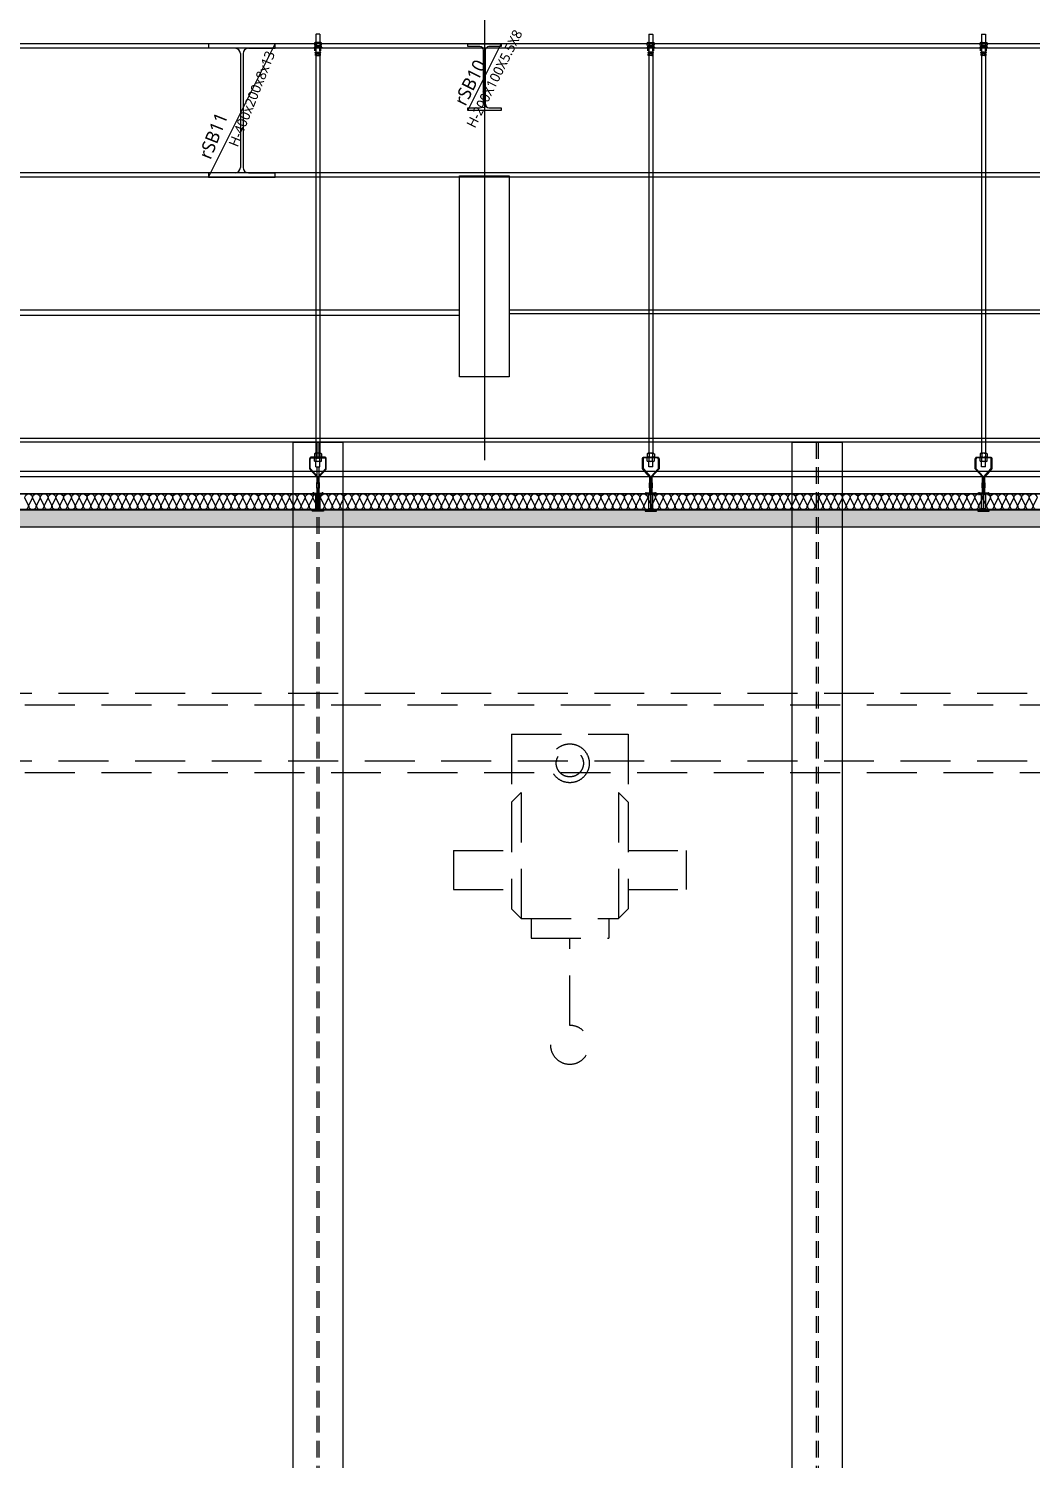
# Model space of a CAD drawing. Header units: millimetres. Extents: x 0 to 672800, y 0 to 118800.
# Drawn here: x 42880 to 45894, y 74543 to 78841 of the extents above; entities that cross this region are included whole.
import ezdxf
from ezdxf.enums import TextEntityAlignment as Align

# ---------------------------------------------------------------- set-up
doc = ezdxf.new("R2010")
doc.units = ezdxf.units.MM
doc.header["$LTSCALE"] = 200
doc.linetypes.add('HID', pattern=[2.3, 1.5, -0.8])
doc.linetypes.add('HIDDEN', pattern=[0.375, 0.25, -0.125])
doc.layers.get('DEFPOINTS').update_dxf_attribs({"color": 137})
for name, color, linetype in [('0-S-col', 4, 'Continuous'), ('09GIRDER', 2, 'Continuous'), ('AA-CEXM-SYST', 13, 'Continuous'), ('AA-WAXM-NORT', 4, 'Continuous'), ('AA-WAXM-SAND', 4, 'Continuous'), ('ELE-STL', 252, 'Continuous'), ('FINISH', 6, 'Continuous'), ('HAT-253', 253, 'Continuous'), ('HAT-INS', 252, 'Continuous'), ('Insul', 252, 'Continuous'), ('S-253', 252, 'Continuous')]:
    doc.layers.add(name, color=color, linetype=linetype)
doc.layers.add('Defpoint', color=125, linetype='Continuous', plot=False)
doc.styles.add('스타일1', font='malgun.ttf')

# ---------------------------------------------------------------- blocks, each defined once
blk = doc.blocks.new('*U312')
at = {"layer": 'HAT-INS'}
for points in [[(41, 0, 0.414214), (41.25, 0.25), (41, 0.75, -1), (41.5, 0.75), (41.25, 0.25, 0.414214), (41.5, 0)], [(41.5, 0, 0.414214), (41.75, 0.25), (41.5, 0.75, -1), (42, 0.75), (41.75, 0.25, 0.414214), (42, 0)], [(42, 0, 0.414214), (42.25, 0.25), (42, 0.75, -1), (42.5, 0.75), (42.25, 0.25, 0.414214), (42.5, 0)], [(42.5, 0, 0.414214), (42.75, 0.25), (42.5, 0.75, -1), (43, 0.75), (42.75, 0.25, 0.414214), (43, 0)], [(43, 0, 0.414214), (43.25, 0.25), (43, 0.75, -1), (43.5, 0.75), (43.25, 0.25, 0.414214), (43.5, 0)], [(43.5, 0, 0.414214), (43.75, 0.25), (43.5, 0.75, -1), (44, 0.75), (43.75, 0.25, 0.414214), (44, 0)], [(44, 0, 0.414214), (44.25, 0.25), (44, 0.75, -1), (44.5, 0.75), (44.25, 0.25, 0.414214), (44.5, 0)], [(44.5, 0, 0.414214), (44.75, 0.25), (44.5, 0.75, -1), (45, 0.75), (44.75, 0.25, 0.414214), (45, 0)], [(45, 0, 0.414214), (45.25, 0.25), (45, 0.75, -1), (45.5, 0.75), (45.25, 0.25, 0.414214), (45.5, 0)], [(45.5, 0, 0.414214), (45.75, 0.25), (45.5, 0.75, -1), (46, 0.75), (45.75, 0.25, 0.414214), (46, 0)], [(46, 0, 0.414214), (46.25, 0.25), (46, 0.75, -1), (46.5, 0.75), (46.25, 0.25, 0.414214), (46.5, 0)], [(46.5, 0, 0.414214), (46.75, 0.25), (46.5, 0.75, -1), (47, 0.75), (46.75, 0.25, 0.414214), (47, 0)], [(47, 0, 0.414214), (47.25, 0.25), (47, 0.75, -1), (47.5, 0.75), (47.25, 0.25, 0.414214), (47.5, 0)], [(47.5, 0, 0.414214), (47.75, 0.25), (47.5, 0.75, -1), (48, 0.75), (47.75, 0.25, 0.414214), (48, 0)], [(48, 0, 0.414214), (48.25, 0.25), (48, 0.75, -1), (48.5, 0.75), (48.25, 0.25, 0.414214), (48.5, 0)], [(48.5, 0, 0.414214), (48.75, 0.25), (48.5, 0.75, -1), (49, 0.75), (48.75, 0.25, 0.414214), (49, 0)], [(49, 0, 0.414214), (49.25, 0.25), (49, 0.75, -1), (49.5, 0.75), (49.25, 0.25, 0.414214), (49.5, 0)], [(49.5, 0, 0.414214), (49.75, 0.25), (49.5, 0.75, -1), (50, 0.75), (49.75, 0.25, 0.414214), (50, 0)], [(50, 0, 0.414214), (50.25, 0.25), (50, 0.75, -1), (50.5, 0.75), (50.25, 0.25, 0.414214), (50.5, 0)], [(50.5, 0, 0.414214), (50.75, 0.25), (50.5, 0.75, -1), (51, 0.75), (50.75, 0.25, 0.414214), (51, 0)], [(51, 0, 0.414214), (51.25, 0.25), (51, 0.75, -1), (51.5, 0.75), (51.25, 0.25, 0.414214), (51.5, 0)], [(51.5, 0, 0.414214), (51.75, 0.25), (51.5, 0.75, -1), (52, 0.75), (51.75, 0.25, 0.414214), (52, 0)], [(52, 0, 0.414214), (52.25, 0.25), (52, 0.75, -1), (52.5, 0.75), (52.25, 0.25, 0.414214), (52.5, 0)], [(52.5, 0, 0.414214), (52.75, 0.25), (52.5, 0.75, -1), (53, 0.75), (52.75, 0.25, 0.414214), (53, 0)], [(53, 0, 0.414214), (53.25, 0.25), (53, 0.75, -1), (53.5, 0.75), (53.25, 0.25, 0.414214), (53.5, 0)], [(53.5, 0, 0.414214), (53.75, 0.25), (53.5, 0.75, -1), (54, 0.75), (53.75, 0.25, 0.414214), (54, 0)], [(54, 0, 0.414214), (54.25, 0.25), (54, 0.75, -1), (54.5, 0.75), (54.25, 0.25, 0.414214), (54.5, 0)], [(54.5, 0, 0.414214), (54.75, 0.25), (54.5, 0.75, -1), (55, 0.75), (54.75, 0.25, 0.414214), (55, 0)], [(55, 0, 0.414214), (55.25, 0.25), (55, 0.75, -1), (55.5, 0.75), (55.25, 0.25, 0.414214), (55.5, 0)], [(55.5, 0, 0.414214), (55.75, 0.25), (55.5, 0.75, -1), (56, 0.75), (55.75, 0.25, 0.414214), (56, 0)], [(56, 0, 0.414214), (56.25, 0.25), (56, 0.75, -1), (56.5, 0.75), (56.25, 0.25, 0.414214), (56.5, 0)], [(56.5, 0, 0.414214), (56.75, 0.25), (56.5, 0.75, -1), (57, 0.75), (56.75, 0.25, 0.414214), (57, 0)], [(57, 0, 0.414214), (57.25, 0.25), (57, 0.75, -1), (57.5, 0.75), (57.25, 0.25, 0.414214), (57.5, 0)], [(57.5, 0, 0.414214), (57.75, 0.25), (57.5, 0.75, -1), (58, 0.75), (57.75, 0.25, 0.414214), (58, 0)], [(58, 0, 0.414214), (58.25, 0.25), (58, 0.75, -1), (58.5, 0.75), (58.25, 0.25, 0.414214), (58.5, 0)], [(58.5, 0, 0.414214), (58.75, 0.25), (58.5, 0.75, -1), (59, 0.75), (58.75, 0.25, 0.414214), (59, 0)], [(59, 0, 0.414214), (59.25, 0.25), (59, 0.75, -1), (59.5, 0.75), (59.25, 0.25, 0.414214), (59.5, 0)], [(59.5, 0, 0.414214), (59.75, 0.25), (59.5, 0.75, -1), (60, 0.75), (59.75, 0.25, 0.414214), (60, 0)], [(60, 0, 0.414214), (60.25, 0.25), (60, 0.75, -1), (60.5, 0.75), (60.25, 0.25, 0.414214), (60.5, 0)], [(60.5, 0, 0.414214), (60.75, 0.25), (60.5, 0.75, -1), (61, 0.75), (60.75, 0.25, 0.414214), (61, 0)], [(61, 0, 0.414214), (61.25, 0.25), (61, 0.75, -1), (61.5, 0.75), (61.25, 0.25, 0.414214), (61.5, 0)], [(61.5, 0, 0.414214), (61.75, 0.25), (61.5, 0.75, -1), (62, 0.75), (61.75, 0.25, 0.414214), (62, 0)], [(62, 0, 0.414214), (62.25, 0.25), (62, 0.75, -1), (62.5, 0.75), (62.25, 0.25, 0.414214), (62.5, 0)], [(62.5, 0, 0.414214), (62.75, 0.25), (62.5, 0.75, -1), (63, 0.75), (62.75, 0.25, 0.414214), (63, 0)], [(63, 0, 0.414214), (63.25, 0.25), (63, 0.75, -1), (63.5, 0.75), (63.25, 0.25, 0.414214), (63.5, 0)], [(63.5, 0, 0.414214), (63.75, 0.25), (63.5, 0.75, -1), (64, 0.75), (63.75, 0.25, 0.414214), (64, 0)], [(64, 0, 0.414214), (64.25, 0.25), (64, 0.75, -1), (64.5, 0.75), (64.25, 0.25, 0.414214), (64.5, 0)], [(64.5, 0, 0.414214), (64.75, 0.25), (64.5, 0.75, -1), (65, 0.75), (64.75, 0.25, 0.414214), (65, 0)], [(65, 0, 0.414214), (65.25, 0.25), (65, 0.75, -1), (65.5, 0.75), (65.25, 0.25, 0.414214), (65.5, 0)], [(65.5, 0, 0.414214), (65.75, 0.25), (65.5, 0.75, -1), (66, 0.75), (65.75, 0.25, 0.414214), (66, 0)], [(66, 0, 0.414214), (66.25, 0.25), (66, 0.75, -1), (66.5, 0.75), (66.25, 0.25, 0.414214), (66.5, 0)], [(66.5, 0, 0.414214), (66.75, 0.25), (66.5, 0.75, -1), (67, 0.75), (66.75, 0.25, 0.414214), (67, 0)], [(67, 0, 0.414214), (67.25, 0.25), (67, 0.75, -1), (67.5, 0.75), (67.25, 0.25, 0.414214), (67.5, 0)], [(67.5, 0, 0.414214), (67.75, 0.25), (67.5, 0.75, -1), (68, 0.75), (67.75, 0.25, 0.414214), (68, 0)], [(68, 0, 0.414214), (68.25, 0.25), (68, 0.75, -1), (68.5, 0.75), (68.25, 0.25, 0.414214), (68.5, 0)], [(68.5, 0, 0.414214), (68.75, 0.25), (68.5, 0.75, -1), (69, 0.75), (68.75, 0.25, 0.414214), (69, 0)], [(69, 0, 0.414214), (69.25, 0.25), (69, 0.75, -1), (69.5, 0.75), (69.25, 0.25, 0.414214), (69.5, 0)], [(69.5, 0, 0.414214), (69.75, 0.25), (69.5, 0.75, -1), (70, 0.75), (69.75, 0.25, 0.414214), (70, 0)], [(70, 0, 0.414214), (70.25, 0.25), (70, 0.75, -1), (70.5, 0.75), (70.25, 0.25, 0.414214), (70.5, 0)], [(70.5, 0, 0.414214), (70.75, 0.25), (70.5, 0.75, -1), (71, 0.75), (70.75, 0.25, 0.414214), (71, 0)], [(71, 0, 0.414214), (71.25, 0.25), (71, 0.75, -1), (71.5, 0.75), (71.25, 0.25, 0.414214), (71.5, 0)], [(71.5, 0, 0.414214), (71.75, 0.25), (71.5, 0.75, -1), (72, 0.75), (71.75, 0.25, 0.414214), (72, 0)], [(72, 0, 0.414214), (72.25, 0.25), (72, 0.75, -1), (72.5, 0.75), (72.25, 0.25, 0.414214), (72.5, 0)], [(72.5, 0, 0.414214), (72.75, 0.25), (72.5, 0.75, -1), (73, 0.75), (72.75, 0.25, 0.414214), (73, 0)], [(73, 0, 0.414214), (73.25, 0.25), (73, 0.75, -1), (73.5, 0.75), (73.25, 0.25, 0.414214), (73.5, 0)], [(73.5, 0, 0.414214), (73.75, 0.25), (73.5, 0.75, -1), (74, 0.75), (73.75, 0.25, 0.414214), (74, 0)], [(74, 0, 0.414214), (74.25, 0.25), (74, 0.75, -1), (74.5, 0.75), (74.25, 0.25, 0.414214), (74.5, 0)], [(74.5, 0, 0.414214), (74.75, 0.25), (74.5, 0.75, -1), (75, 0.75), (74.75, 0.25, 0.414214), (75, 0)], [(75, 0, 0.414214), (75.25, 0.25), (75, 0.75, -1), (75.5, 0.75), (75.25, 0.25, 0.414214), (75.5, 0)], [(75.5, 0, 0.414214), (75.75, 0.25), (75.5, 0.75, -1), (76, 0.75), (75.75, 0.25, 0.414214), (76, 0)], [(76, 0, 0.414214), (76.25, 0.25), (76, 0.75, -1), (76.5, 0.75), (76.25, 0.25, 0.414214), (76.5, 0)], [(76.5, 0, 0.414214), (76.75, 0.25), (76.5, 0.75, -1), (77, 0.75), (76.75, 0.25, 0.414214), (77, 0)], [(77, 0, 0.414214), (77.25, 0.25), (77, 0.75, -1), (77.5, 0.75), (77.25, 0.25, 0.414214), (77.5, 0)], [(77.5, 0, 0.414214), (77.75, 0.25), (77.5, 0.75, -1), (78, 0.75), (77.75, 0.25, 0.414214), (78, 0)], [(78, 0, 0.414214), (78.25, 0.25), (78, 0.75, -1), (78.5, 0.75), (78.25, 0.25, 0.414214), (78.5, 0)], [(78.5, 0, 0.414214), (78.75, 0.25), (78.5, 0.75, -1), (79, 0.75), (78.75, 0.25, 0.414214), (79, 0)], [(79, 0, 0.414214), (79.25, 0.25), (79, 0.75, -1), (79.5, 0.75), (79.25, 0.25, 0.414214), (79.5, 0)], [(79.5, 0, 0.414214), (79.75, 0.25), (79.5, 0.75, -1), (80, 0.75), (79.75, 0.25, 0.414214), (80, 0)], [(80, 0, 0.414214), (80.25, 0.25), (80, 0.75, -1), (80.5, 0.75), (80.25, 0.25, 0.414214), (80.5, 0)], [(80.5, 0, 0.414214), (80.75, 0.25), (80.5, 0.75, -1), (81, 0.75), (80.75, 0.25, 0.414214), (81, 0)], [(81, 0, 0.414214), (81.25, 0.25), (81, 0.75, -1), (81.5, 0.75), (81.25, 0.25, 0.414214), (81.5, 0)], [(81.5, 0, 0.414214), (81.75, 0.25), (81.5, 0.75, -1), (82, 0.75), (81.75, 0.25, 0.414214), (82, 0)], [(82, 0, 0.414214), (82.25, 0.25), (82, 0.75, -1), (82.5, 0.75), (82.25, 0.25, 0.414214), (82.5, 0)], [(82.5, 0, 0.414214), (82.75, 0.25), (82.5, 0.75, -1), (83, 0.75), (82.75, 0.25, 0.414214), (83, 0)], [(83, 0, 0.414214), (83.25, 0.25), (83, 0.75, -1), (83.5, 0.75), (83.25, 0.25, 0.414214), (83.5, 0)], [(83.5, 0, 0.414214), (83.75, 0.25), (83.5, 0.75, -1), (84, 0.75), (83.75, 0.25, 0.414214), (84, 0)], [(84, 0, 0.414214), (84.25, 0.25), (84, 0.75, -1), (84.5, 0.75), (84.25, 0.25, 0.414214), (84.5, 0)], [(84.5, 0, 0.414214), (84.75, 0.25), (84.5, 0.75, -1), (85, 0.75), (84.75, 0.25, 0.414214), (85, 0)], [(85, 0, 0.414214), (85.25, 0.25), (85, 0.75, -1), (85.5, 0.75), (85.25, 0.25, 0.414214), (85.5, 0)], [(85.5, 0, 0.414214), (85.75, 0.25), (85.5, 0.75, -1), (86, 0.75), (85.75, 0.25, 0.414214), (86, 0)], [(86, 0, 0.414214), (86.25, 0.25), (86, 0.75, -1), (86.5, 0.75), (86.25, 0.25, 0.414214), (86.5, 0)], [(86.5, 0, 0.414214), (86.75, 0.25), (86.5, 0.75, -1), (87, 0.75), (86.75, 0.25, 0.414214), (87, 0)], [(87, 0, 0.414214), (87.25, 0.25), (87, 0.75, -1), (87.5, 0.75), (87.25, 0.25, 0.414214), (87.5, 0)], [(87.5, 0, 0.414214), (87.75, 0.25), (87.5, 0.75, -1), (88, 0.75), (87.75, 0.25, 0.414214), (88, 0)], [(88, 0, 0.414214), (88.25, 0.25), (88, 0.75, -1), (88.5, 0.75), (88.25, 0.25, 0.414214), (88.5, 0)], [(88.5, 0, 0.414214), (88.75, 0.25), (88.5, 0.75, -1), (89, 0.75), (88.75, 0.25, 0.414214), (89, 0)], [(89, 0, 0.414214), (89.25, 0.25), (89, 0.75, -1), (89.5, 0.75), (89.25, 0.25, 0.414214), (89.5, 0)], [(89.5, 0, 0.414214), (89.75, 0.25), (89.5, 0.75, -1), (90, 0.75), (89.75, 0.25, 0.414214), (90, 0)], [(90, 0, 0.414214), (90.25, 0.25), (90, 0.75, -1), (90.5, 0.75), (90.25, 0.25, 0.414214), (90.5, 0)], [(90.5, 0, 0.414214), (90.75, 0.25), (90.5, 0.75, -1), (91, 0.75), (90.75, 0.25, 0.414214), (91, 0)], [(91, 0, 0.414214), (91.25, 0.25), (91, 0.75, -1), (91.5, 0.75), (91.25, 0.25, 0.414214), (91.5, 0)], [(91.5, 0, 0.414214), (91.75, 0.25), (91.5, 0.75, -1), (92, 0.75), (91.75, 0.25, 0.414214), (92, 0)], [(92, 0, 0.414214), (92.25, 0.25), (92, 0.75, -1), (92.5, 0.75), (92.25, 0.25, 0.414214), (92.5, 0)], [(92.5, 0, 0.414214), (92.75, 0.25), (92.5, 0.75, -1), (93, 0.75), (92.75, 0.25, 0.414214), (93, 0)], [(93, 0, 0.414214), (93.25, 0.25), (93, 0.75, -1), (93.5, 0.75), (93.25, 0.25, 0.414214), (93.5, 0)], [(93.5, 0, 0.414214), (93.75, 0.25), (93.5, 0.75, -1), (94, 0.75), (93.75, 0.25, 0.414214), (94, 0)], [(94, 0, 0.414214), (94.25, 0.25), (94, 0.75, -1), (94.5, 0.75), (94.25, 0.25, 0.414214), (94.5, 0)], [(94.5, 0, 0.414214), (94.75, 0.25), (94.5, 0.75, -1), (95, 0.75), (94.75, 0.25, 0.414214), (95, 0)], [(95, 0, 0.414214), (95.25, 0.25), (95, 0.75, -1), (95.5, 0.75), (95.25, 0.25, 0.414214), (95.5, 0)], [(95.5, 0, 0.414214), (95.75, 0.25), (95.5, 0.75, -1), (96, 0.75), (95.75, 0.25, 0.414214), (96, 0)], [(96, 0, 0.414214), (96.25, 0.25), (96, 0.75, -1), (96.5, 0.75), (96.25, 0.25, 0.414214), (96.5, 0)], [(96.5, 0, 0.414214), (96.75, 0.25), (96.5, 0.75, -1), (97, 0.75), (96.75, 0.25, 0.414214), (97, 0)], [(97, 0, 0.414214), (97.25, 0.25), (97, 0.75, -1), (97.5, 0.75), (97.25, 0.25, 0.414214), (97.5, 0)], [(97.5, 0, 0.414214), (97.75, 0.25), (97.5, 0.75, -1), (98, 0.75), (97.75, 0.25, 0.414214), (98, 0)], [(98, 0, 0.414214), (98.25, 0.25), (98, 0.75, -1), (98.5, 0.75), (98.25, 0.25, 0.414214), (98.5, 0)], [(98.5, 0, 0.414214), (98.75, 0.25), (98.5, 0.75, -1), (99, 0.75), (98.75, 0.25, 0.414214), (99, 0)], [(99, 0, 0.414214), (99.25, 0.25), (99, 0.75, -1), (99.5, 0.75), (99.25, 0.25, 0.414214), (99.5, 0)], [(99.5, 0, 0.414214), (99.75, 0.25), (99.5, 0.75, -1), (100, 0.75), (99.75, 0.25, 0.414214), (100, 0)], [(100, 0, 0.414214), (100.25, 0.25), (100, 0.75, -1), (100.5, 0.75), (100.25, 0.25, 0.414214), (100.5, 0)], [(100.5, 0, 0.414214), (100.75, 0.25), (100.5, 0.75, -1), (101, 0.75), (100.75, 0.25, 0.414214), (101, 0)], [(101, 0, 0.414214), (101.25, 0.25), (101, 0.75, -1), (101.5, 0.75), (101.25, 0.25, 0.414214), (101.5, 0)], [(101.5, 0, 0.414214), (101.75, 0.25), (101.5, 0.75, -1), (102, 0.75), (101.75, 0.25, 0.414214), (102, 0)], [(102, 0, 0.414214), (102.25, 0.25), (102, 0.75, -1), (102.5, 0.75), (102.25, 0.25, 0.414214), (102.5, 0)], [(102.5, 0, 0.414214), (102.75, 0.25), (102.5, 0.75, -1), (103, 0.75), (102.75, 0.25, 0.414214), (103, 0)], [(103, 0, 0.414214), (103.25, 0.25), (103, 0.75, -1), (103.5, 0.75), (103.25, 0.25, 0.414214), (103.5, 0)], [(103.5, 0, 0.414214), (103.75, 0.25), (103.5, 0.75, -1), (104, 0.75), (103.75, 0.25, 0.414214), (104, 0)], [(104, 0, 0.414214), (104.25, 0.25), (104, 0.75, -1), (104.5, 0.75), (104.25, 0.25, 0.414214), (104.5, 0)], [(104.5, 0, 0.414214), (104.75, 0.25), (104.5, 0.75, -1), (105, 0.75), (104.75, 0.25, 0.414214), (105, 0)], [(105, 0, 0.414214), (105.25, 0.25), (105, 0.75, -1), (105.5, 0.75), (105.25, 0.25, 0.414214), (105.5, 0)], [(105.5, 0, 0.414214), (105.75, 0.25), (105.5, 0.75, -1), (106, 0.75), (105.75, 0.25, 0.414214), (106, 0)]]:
    blk.add_lwpolyline(points, format="xyb", dxfattribs=at)
blk = doc.blocks.new('t1-crane')
at = {"layer": 'FINISH', "color": 8, "linetype": 'HID', "ltscale": 0.5}
for p, q in [((165.6, 5400), (11484.3, 5400)), ((11484.3, 5363.5), (165.6, 5363.5)), ((2906.9, 5276.9), (3256.8, 5276.9)), ((2906.9, 5276.9), (2906.9, 5101.9)), ((3256.8, 5276.9), (3256.8, 5101.9)), ((165.6, 5197.1), (11484.3, 5197.1)), ((11484.3, 5160.6), (165.6, 5160.6)), ((2906.9, 5072.8), (2936, 5101.9)), ((2906.9, 5072.8), (2906.9, 4752)), ((2936, 5101.9), (2936, 4722.9)), ((3227.6, 5101.9), (3227.6, 4722.9)), ((3227.6, 5101.9), (3256.8, 5072.8)), ((3256.8, 5072.8), (3256.8, 4752)), ((2731.9, 4927), (2906.9, 4927)), ((2731.9, 4927), (2731.9, 4810.3)), ((3256.8, 4927), (3431.8, 4927)), ((3431.8, 4927), (3431.8, 4810.3)), ((2731.9, 4810.3), (2906.9, 4810.3)), ((3256.8, 4810.3), (3431.8, 4810.3)), ((2906.9, 4752), (2936, 4722.9)), ((3256.8, 4752), (3227.6, 4722.9)), ((2936, 4722.9), (3227.6, 4722.9)), ((2965.2, 4722.9), (2965.2, 4664.5)), ((3198.5, 4722.9), (3198.5, 4664.5)), ((2965.2, 4664.5), (3198.5, 4664.5)), ((3081.8, 4402.1), (3081.8, 4664.5))]:
    blk.add_line(p, q, dxfattribs=at)
for radius in [58.3, 40.8]:
    blk.add_circle((3081.8, 5189.4), radius, dxfattribs=at)
blk.add_arc((3081.8, 4343.8), 58.3, 180, 90, dxfattribs=at)
blk = doc.blocks.new('SG-rSB10')
at = {"layer": '09GIRDER'}
blk.add_lwpolyline([(-50, -200), (-50, -192), (-13.8, -192, 0.414214), (-2.8, -181), (-2.8, -19, 0.414214), (-13.8, -8), (-50, -8), (-50, 0), (50, 0), (50, -8), (13.8, -8, 0.414214), (2.8, -19), (2.8, -181, 0.414214), (13.8, -192), (50, -192), (50, -200)], format="xyb", close=True, dxfattribs=at)
at = {"layer": 'DEFPOINTS'}
blk.add_line((-50, -200), (50, 0), dxfattribs=at)
at = {"layer": 'DEFPOINTS', "style": '스타일1'}
for s, height, p in [('H-200X100X5.5X8', 30, (30.2, -104.3)), ('rSB10', 40, (-43, -115.7, 0))]:
    blk.add_text(s, height=height, rotation=63.4349, dxfattribs=at).set_placement(p, align=Align.MIDDLE_CENTER)
blk = doc.blocks.new('WC1-ELE1')
at = {"layer": '0-S-col', "color": 8}
blk.add_lwpolyline([(0, 5604), (150, 5604), (150, 0), (0, 0)], close=True, dxfattribs=at)
at = {"layer": 'HAT-253', "color": 251, "linetype": 'HIDDEN'}
for p, q in [((72, 5604), (72, 0)), ((78, 5604), (78, 0))]:
    blk.add_line(p, q, dxfattribs=at)
blk = doc.blocks.new('*U463')
for p, q in [((80, 387), (0, 387)), ((120, 387), (200, 387)), ((96, 371), (96, 29)), ((104, 371), (104, 29)), ((80, 13), (0, 13)), ((120, 13), (200, 13))]:
    blk.add_line(p, q)
for points in [[(200, 387), (200, 400), (0, 400), (0, 387)], [(0, 13), (0, 0), (200, 0), (200, 13)]]:
    blk.add_lwpolyline(points)
for centre, start, end in [((80, 371), 0, 90), ((120, 371), 90, 180), ((80, 29), 270, 0), ((120, 29), 180, 270)]:
    blk.add_arc(centre, 16, start, end)

msp = doc.modelspace()

# ---------------------------------------------------------------- hatches: boundary and pattern name
at = {"layer": 'HAT-253'}
h = msp.add_hatch(dxfattribs=at)
h.set_pattern_fill('ANSI38', color=256, scale=5)
h.set_pattern_definition([(45, (3e-10, -34803.98), (-11.2253202, 11.2253202), []), (135, (3e-10, -34803.98), (-33.6759605, 11.2253202), [39.6875, -23.8125])])
h.paths.add_polyline_path([(40950, 71994.9), (41000, 71994.9), (41000, 77344.9), (52900, 77344.9), (52900, 71994.9), (52950, 71994.9), (52950, 77394.9), (40950, 77394.9)])

# ---------------------------------------------------------------- linework, layer by layer
at = {"layer": 'AA-CEXM-SYST'}
for p, q in [((43744.6, 78824.3), (43744, 78823.7)), ((43744, 78823.7), (43744, 77562.9)), ((43744, 78823.7), (43744, 78799.7)), ((43755.4, 78824.3), (43744.6, 78824.3)), ((43755.4, 78824.3), (43756, 78823.7)), ((43756, 78823.7), (43756, 77562.9)), ((43756, 78823.7), (43756, 78799.7)), ((44744.6, 78824.3), (44744, 78823.7)), ((44744, 78823.7), (44744, 77562.9)), ((44744, 78823.7), (44744, 78799.7)), ((44744.6, 78824.3), (44755.4, 78824.3)), ((44755.4, 78824.3), (44756, 78823.7)), ((44756, 78823.7), (44756, 77562.9)), ((44756, 78823.7), (44756, 78799.7)), ((45744.6, 78824.3), (45744, 78823.7)), ((45744, 78823.7), (45744, 77562.9)), ((45744, 78823.7), (45744, 78799.7)), ((45744.6, 78824.3), (45755.4, 78824.3)), ((45755.4, 78824.3), (45756, 78823.7)), ((45756, 78823.7), (45756, 77562.9)), ((45756, 78823.7), (45756, 78799.7)), ((43738.8, 78785.4), (43761.3, 78785.4)), ((43738.8, 78785.4), (43738.8, 78784.3)), ((43738.8, 78784.3), (43761.3, 78784.3)), ((43741.4, 78799.7), (43739.6, 78798.7)), ((43739.6, 78798.7), (43739.6, 78791)), ((43741.4, 78789.9), (43739.6, 78791)), ((43740.6, 78788.8), (43750, 78788.8)), ((43740.6, 78788.8), (43759.4, 78786.6)), ((43740.6, 78788.8), (43740.6, 78786.6)), ((43740.6, 78786.6), (43750, 78785.4)), ((43741, 78774.4), (43741, 78784.3)), ((43758.6, 78799.7), (43741.4, 78799.7)), ((43741.4, 78789.9), (43758.6, 78789.9)), ((43743, 78799.7), (43744.8, 78798.7)), ((43743, 78789.9), (43744.8, 78791)), ((43744, 78774.4), (43744, 78784.3)), ((43746.5, 78799.7), (43744.8, 78798.7)), ((43744.8, 78798.7), (43744.8, 78791)), ((43746.5, 78789.9), (43744.8, 78791)), ((43759.4, 78788.8), (43750, 78789.9)), ((43750, 78789.9), (43750, 78785.4)), ((43750, 78786.6), (43759.4, 78786.6)), ((43753.5, 78799.7), (43755.3, 78798.7)), ((43753.5, 78789.9), (43755.3, 78791)), ((43757, 78799.7), (43755.3, 78798.7)), ((43755.3, 78798.7), (43755.3, 78791)), ((43757, 78789.9), (43755.3, 78791)), ((43756, 78774.4), (43756, 78784.3)), ((43758.6, 78799.7), (43760.4, 78798.7)), ((43758.6, 78789.9), (43760.4, 78791)), ((43759, 78774.4), (43759, 78784.3)), ((43759.4, 78788.8), (43759.4, 78786.6)), ((43760.4, 78791), (43760.4, 78798.7)), ((43761.3, 78785.4), (43761.3, 78784.3)), ((44761.3, 78785.4), (44738.8, 78785.4)), ((44738.8, 78785.4), (44738.8, 78784.3)), ((44761.3, 78784.3), (44738.8, 78784.3)), ((44741.4, 78799.7), (44739.6, 78798.7)), ((44739.6, 78791), (44739.6, 78798.7)), ((44741.4, 78789.9), (44739.6, 78791)), ((44740.6, 78788.8), (44750, 78789.9)), ((44740.6, 78786.6), (44759.4, 78788.8)), ((44740.6, 78788.8), (44740.6, 78786.6)), ((44750, 78786.6), (44740.6, 78786.6)), ((44741, 78774.4), (44741, 78784.3)), ((44741.4, 78799.7), (44758.6, 78799.7)), ((44758.6, 78789.9), (44741.4, 78789.9)), ((44743, 78799.7), (44744.8, 78798.7)), ((44743, 78789.9), (44744.8, 78791)), ((44744, 78774.4), (44744, 78784.3)), ((44746.5, 78799.7), (44744.8, 78798.7)), ((44744.8, 78798.7), (44744.8, 78791)), ((44746.5, 78789.9), (44744.8, 78791)), ((44750, 78789.9), (44750, 78785.4)), ((44759.4, 78788.8), (44750, 78788.8)), ((44759.4, 78786.6), (44750, 78785.4)), ((44753.5, 78799.7), (44755.3, 78798.7)), ((44753.5, 78789.9), (44755.3, 78791)), ((44757, 78799.7), (44755.3, 78798.7)), ((44755.3, 78798.7), (44755.3, 78791)), ((44757, 78789.9), (44755.3, 78791)), ((44756, 78774.4), (44756, 78784.3)), ((44758.6, 78799.7), (44760.4, 78798.7)), ((44758.6, 78789.9), (44760.4, 78791)), ((44759, 78774.4), (44759, 78784.3)), ((44759.4, 78788.8), (44759.4, 78786.6)), ((44760.4, 78798.7), (44760.4, 78791)), ((44761.3, 78785.4), (44761.3, 78784.3)), ((45761.3, 78785.4), (45738.8, 78785.4)), ((45738.8, 78785.4), (45738.8, 78784.3)), ((45761.3, 78784.3), (45738.8, 78784.3)), ((45741.4, 78799.7), (45739.6, 78798.7)), ((45739.6, 78791), (45739.6, 78798.7)), ((45741.4, 78789.9), (45739.6, 78791)), ((45740.6, 78788.8), (45750, 78789.9)), ((45740.6, 78786.6), (45759.4, 78788.8)), ((45740.6, 78788.8), (45740.6, 78786.6)), ((45750, 78786.6), (45740.6, 78786.6)), ((45741, 78774.4), (45741, 78784.3)), ((45741.4, 78799.7), (45758.6, 78799.7)), ((45758.6, 78789.9), (45741.4, 78789.9)), ((45743, 78799.7), (45744.8, 78798.7)), ((45743, 78789.9), (45744.8, 78791)), ((45744, 78774.4), (45744, 78784.3)), ((45746.5, 78799.7), (45744.8, 78798.7)), ((45744.8, 78798.7), (45744.8, 78791)), ((45746.5, 78789.9), (45744.8, 78791)), ((45750, 78789.9), (45750, 78785.4)), ((45759.4, 78788.8), (45750, 78788.8)), ((45759.4, 78786.6), (45750, 78785.4)), ((45753.5, 78799.7), (45755.3, 78798.7)), ((45753.5, 78789.9), (45755.3, 78791)), ((45757, 78799.7), (45755.3, 78798.7)), ((45755.3, 78798.7), (45755.3, 78791)), ((45757, 78789.9), (45755.3, 78791)), ((45756, 78774.4), (45756, 78784.3)), ((45758.6, 78799.7), (45760.4, 78798.7)), ((45758.6, 78789.9), (45760.4, 78791)), ((45759, 78774.4), (45759, 78784.3)), ((45759.4, 78788.8), (45759.4, 78786.6)), ((45760.4, 78798.7), (45760.4, 78791)), ((45761.3, 78785.4), (45761.3, 78784.3)), ((43741.4, 78768.9), (43741.4, 78769.9)), ((43741.4, 78769.9), (43758.2, 78769.9)), ((43741.4, 78768.9), (43758.2, 78768.9)), ((43743.5, 78764.9), (43742.5, 78764.4)), ((43742.5, 78760.5), (43742.5, 78764.4)), ((43743.5, 78759.9), (43742.5, 78760.5)), ((43743, 78767.9), (43750, 78768.9)), ((43743, 78765.9), (43757, 78767.9)), ((43743, 78765.9), (43743, 78767.9)), ((43743, 78765.9), (43750, 78765.9)), ((43743.5, 78764.9), (43756.5, 78764.9)), ((43743.5, 78759.9), (43756.5, 78759.9)), ((43745.3, 78764.9), (43746.3, 78764.4)), ((43745.3, 78759.9), (43746.3, 78760.5)), ((43747.3, 78764.9), (43746.3, 78764.4)), ((43746.3, 78760.5), (43746.3, 78764.4)), ((43747.3, 78759.9), (43746.3, 78760.5)), ((43750, 78764.9), (43750, 78768.9)), ((43750, 78767.9), (43757, 78767.9)), ((43757, 78765.9), (43750, 78764.9)), ((43752.8, 78764.9), (43753.8, 78764.4)), ((43752.8, 78759.9), (43753.8, 78760.5)), ((43754.8, 78764.9), (43753.8, 78764.4)), ((43753.8, 78760.5), (43753.8, 78764.4)), ((43754.8, 78759.9), (43753.8, 78760.5)), ((43756.5, 78764.9), (43757.5, 78764.4)), ((43756.5, 78759.9), (43757.5, 78760.5)), ((43757, 78765.9), (43757, 78767.9)), ((43757.5, 78760.5), (43757.5, 78764.4)), ((43758.2, 78768.9), (43758.2, 78769.9)), ((44741.8, 78768.9), (44741.8, 78769.9)), ((44758.6, 78769.9), (44741.8, 78769.9)), ((44758.6, 78768.9), (44741.8, 78768.9)), ((44743.5, 78764.9), (44742.5, 78764.4)), ((44742.5, 78760.5), (44742.5, 78764.4)), ((44743.5, 78759.9), (44742.5, 78760.5)), ((44743, 78767.9), (44757, 78765.9)), ((44750, 78767.9), (44743, 78767.9)), ((44743, 78765.9), (44743, 78767.9)), ((44743, 78765.9), (44750, 78764.9)), ((44756.5, 78764.9), (44743.5, 78764.9)), ((44756.5, 78759.9), (44743.5, 78759.9)), ((44745.3, 78764.9), (44746.3, 78764.4)), ((44745.3, 78759.9), (44746.3, 78760.5)), ((44747.3, 78764.9), (44746.3, 78764.4)), ((44746.3, 78760.5), (44746.3, 78764.4)), ((44747.3, 78759.9), (44746.3, 78760.5)), ((44757, 78767.9), (44750, 78768.9)), ((44750, 78764.9), (44750, 78768.9)), ((44757, 78765.9), (44750, 78765.9)), ((44752.8, 78764.9), (44753.8, 78764.4)), ((44752.8, 78759.9), (44753.8, 78760.5)), ((44754.8, 78764.9), (44753.8, 78764.4)), ((44753.8, 78760.5), (44753.8, 78764.4)), ((44754.8, 78759.9), (44753.8, 78760.5)), ((44756.5, 78764.9), (44757.5, 78764.4)), ((44756.5, 78759.9), (44757.5, 78760.5)), ((44757, 78765.9), (44757, 78767.9)), ((44757.5, 78760.5), (44757.5, 78764.4)), ((44758.6, 78768.9), (44758.6, 78769.9)), ((45741.8, 78768.9), (45741.8, 78769.9)), ((45758.6, 78769.9), (45741.8, 78769.9)), ((45758.6, 78768.9), (45741.8, 78768.9)), ((45743.5, 78764.9), (45742.5, 78764.4)), ((45742.5, 78760.5), (45742.5, 78764.4)), ((45743.5, 78759.9), (45742.5, 78760.5)), ((45743, 78767.9), (45757, 78765.9)), ((45750, 78767.9), (45743, 78767.9)), ((45743, 78765.9), (45743, 78767.9)), ((45743, 78765.9), (45750, 78764.9)), ((45756.5, 78764.9), (45743.5, 78764.9)), ((45756.5, 78759.9), (45743.5, 78759.9)), ((45745.3, 78764.9), (45746.3, 78764.4)), ((45745.3, 78759.9), (45746.3, 78760.5)), ((45747.3, 78764.9), (45746.3, 78764.4)), ((45746.3, 78760.5), (45746.3, 78764.4)), ((45747.3, 78759.9), (45746.3, 78760.5)), ((45757, 78767.9), (45750, 78768.9)), ((45750, 78764.9), (45750, 78768.9)), ((45757, 78765.9), (45750, 78765.9)), ((45752.8, 78764.9), (45753.8, 78764.4)), ((45752.8, 78759.9), (45753.8, 78760.5)), ((45754.8, 78764.9), (45753.8, 78764.4)), ((45753.8, 78760.5), (45753.8, 78764.4)), ((45754.8, 78759.9), (45753.8, 78760.5)), ((45756.5, 78764.9), (45757.5, 78764.4)), ((45756.5, 78759.9), (45757.5, 78760.5)), ((45757, 78765.9), (45757, 78767.9)), ((45757.5, 78760.5), (45757.5, 78764.4)), ((45758.6, 78768.9), (45758.6, 78769.9)), ((43739.3, 77564.2), (43739.3, 77555.4)), ((43739.3, 77542.2), (43739.3, 77551)), ((43757.7, 77565.4), (43742.3, 77565.4)), ((43757.7, 77541), (43742.3, 77541)), ((43744, 77524.4), (43744, 77541)), ((43744.7, 77564.2), (43744.7, 77555.4)), ((43744.7, 77542.2), (43744.7, 77551)), ((43755.3, 77564.2), (43755.3, 77555.4)), ((43755.3, 77542.2), (43755.3, 77551)), ((43756, 77524.4), (43756, 77541)), ((43760.7, 77564.2), (43760.7, 77555.4)), ((43760.7, 77542.2), (43760.7, 77551)), ((44739.3, 77564.2), (44739.3, 77555.4)), ((44739.3, 77542.2), (44739.3, 77551)), ((44757.7, 77565.4), (44742.3, 77565.4)), ((44757.7, 77541), (44742.3, 77541)), ((44744, 77524.4), (44744, 77541)), ((44744.7, 77564.2), (44744.7, 77555.4)), ((44744.7, 77542.2), (44744.7, 77551)), ((44755.3, 77564.2), (44755.3, 77555.4)), ((44755.3, 77542.2), (44755.3, 77551)), ((44756, 77524.4), (44756, 77541)), ((44760.7, 77564.2), (44760.7, 77555.4)), ((44760.7, 77542.2), (44760.7, 77551)), ((45739.3, 77564.2), (45739.3, 77555.4)), ((45739.3, 77542.2), (45739.3, 77551)), ((45757.7, 77565.4), (45742.3, 77565.4)), ((45757.7, 77541), (45742.3, 77541)), ((45744, 77524.4), (45744, 77541)), ((45744.7, 77564.2), (45744.7, 77555.4)), ((45744.7, 77542.2), (45744.7, 77551)), ((45755.3, 77564.2), (45755.3, 77555.4)), ((45755.3, 77542.2), (45755.3, 77551)), ((45756, 77524.4), (45756, 77541)), ((45760.7, 77564.2), (45760.7, 77555.4)), ((45760.7, 77542.2), (45760.7, 77551)), ((43744, 77524.4), (43756, 77524.4)), ((44756, 77524.4), (44744, 77524.4)), ((45756, 77524.4), (45744, 77524.4)), ((43736.6, 77439.4), (43735.9, 77445.9)), ((43736.6, 77445.9), (43736.5, 77446.7)), ((43736.7, 77446.7), (43736.6, 77445.9)), ((43736.6, 77439.4), (43737.3, 77445.9)), ((43763.4, 77439.4), (43762.7, 77445.9)), ((43763.3, 77446.7), (43763.4, 77445.9)), ((43763.4, 77445.9), (43763.5, 77446.7)), ((43763.4, 77439.4), (43764.1, 77445.9)), ((44736.6, 77439.4), (44735.9, 77445.9)), ((44736.6, 77445.9), (44736.5, 77446.7)), ((44736.7, 77446.7), (44736.6, 77445.9)), ((44736.6, 77439.4), (44737.3, 77445.9)), ((44763.4, 77439.4), (44762.7, 77445.9)), ((44763.3, 77446.7), (44763.4, 77445.9)), ((44763.4, 77445.9), (44763.5, 77446.7)), ((44763.4, 77439.4), (44764.1, 77445.9)), ((45736.6, 77439.4), (45735.9, 77445.9)), ((45736.6, 77445.9), (45736.5, 77446.7)), ((45736.7, 77446.7), (45736.6, 77445.9)), ((45736.6, 77439.4), (45737.3, 77445.9)), ((45763.4, 77439.4), (45762.7, 77445.9)), ((45763.3, 77446.7), (45763.4, 77445.9)), ((45763.4, 77445.9), (45763.5, 77446.7)), ((45763.4, 77439.4), (45764.1, 77445.9))]:
    msp.add_line(p, q, dxfattribs=at)
for points in [[(43751.2, 77460.4, 0.094176), (43751.1, 77459.7), (43751.1, 77441.2), (43753.1, 77441.2), (43753.1, 77458.8, -0.094176), (43753.2, 77459.6), (43754.2, 77461.9), (43754.2, 77476.5), (43753.1, 77479.2), (43753.1, 77494, -0.186703), (43753.4, 77494.7), (43774.2, 77517.6, 0.186703), (43775, 77519.6), (43775, 77549.2, 0.414214), (43770, 77554.2), (43730, 77554.2, 0.414214), (43725, 77549.2), (43725, 77519.6, 0.186703), (43725.8, 77517.6), (43746.6, 77494.7, -0.186703), (43746.9, 77494), (43746.9, 77479.6, -0.094176), (43746.8, 77478.9), (43745.8, 77476.5), (43745.8, 77461.9), (43746.8, 77459.6, -0.094176), (43746.9, 77458.8), (43746.9, 77441.2), (43748.9, 77441.2), (43748.9, 77459.7, 0.094176), (43748.8, 77460.4), (43747.8, 77462.8), (43747.8, 77475.7), (43748.8, 77478, 0.094176), (43748.9, 77478.7), (43748.9, 77494.8, 0.186703), (43748.6, 77495.4), (43727.8, 77518.4, -0.186703), (43727, 77520.4), (43727, 77547.2, -0.414214), (43732, 77552.2), (43768, 77552.2, -0.414214), (43773, 77547.2), (43773, 77520.4, -0.186703), (43772.2, 77518.4), (43751.4, 77495.4, 0.186703), (43751.1, 77494.8), (43751.1, 77478.4), (43752.2, 77475.7), (43752.2, 77462.8)], [(44748.8, 77460.4, -0.094176), (44748.9, 77459.7), (44748.9, 77441.2), (44746.9, 77441.2), (44746.9, 77458.8, 0.094176), (44746.8, 77459.6), (44745.8, 77461.9), (44745.8, 77476.5), (44746.9, 77479.2), (44746.9, 77494, 0.186703), (44746.6, 77494.7), (44725.8, 77517.6, -0.186703), (44725, 77519.6), (44725, 77549.2, -0.414214), (44730, 77554.2), (44770, 77554.2, -0.414214), (44775, 77549.2), (44775, 77519.6, -0.186703), (44774.2, 77517.6), (44753.4, 77494.7, 0.186703), (44753.1, 77494), (44753.1, 77479.6, 0.094176), (44753.2, 77478.9), (44754.2, 77476.5), (44754.2, 77461.9), (44753.2, 77459.6, 0.094176), (44753.1, 77458.8), (44753.1, 77441.2), (44751.1, 77441.2), (44751.1, 77459.7, -0.094176), (44751.2, 77460.4), (44752.2, 77462.8), (44752.2, 77475.7), (44751.2, 77478, -0.094176), (44751.1, 77478.7), (44751.1, 77494.8, -0.186703), (44751.4, 77495.4), (44772.2, 77518.4, 0.186703), (44773, 77520.4), (44773, 77547.2, 0.414214), (44768, 77552.2), (44732, 77552.2, 0.414214), (44727, 77547.2), (44727, 77520.4, 0.186703), (44727.8, 77518.4), (44748.6, 77495.4, -0.186703), (44748.9, 77494.8), (44748.9, 77478.4), (44747.8, 77475.7), (44747.8, 77462.8)], [(45748.8, 77460.4, -0.094176), (45748.9, 77459.7), (45748.9, 77441.2), (45746.9, 77441.2), (45746.9, 77458.8, 0.094176), (45746.8, 77459.6), (45745.8, 77461.9), (45745.8, 77476.5), (45746.9, 77479.2), (45746.9, 77494, 0.186703), (45746.6, 77494.7), (45725.8, 77517.6, -0.186703), (45725, 77519.6), (45725, 77549.2, -0.414214), (45730, 77554.2), (45770, 77554.2, -0.414214), (45775, 77549.2), (45775, 77519.6, -0.186703), (45774.2, 77517.6), (45753.4, 77494.7, 0.186703), (45753.1, 77494), (45753.1, 77479.6, 0.094176), (45753.2, 77478.9), (45754.2, 77476.5), (45754.2, 77461.9), (45753.2, 77459.6, 0.094176), (45753.1, 77458.8), (45753.1, 77441.2), (45751.1, 77441.2), (45751.1, 77459.7, -0.094176), (45751.2, 77460.4), (45752.2, 77462.8), (45752.2, 77475.7), (45751.2, 77478, -0.094176), (45751.1, 77478.7), (45751.1, 77494.8, -0.186703), (45751.4, 77495.4), (45772.2, 77518.4, 0.186703), (45773, 77520.4), (45773, 77547.2, 0.414214), (45768, 77552.2), (45732, 77552.2, 0.414214), (45727, 77547.2), (45727, 77520.4, 0.186703), (45727.8, 77518.4), (45748.6, 77495.4, -0.186703), (45748.9, 77494.8), (45748.9, 77478.4), (45747.8, 77475.7), (45747.8, 77462.8)], [(43751, 77445.9), (43766.7, 77445.9, -0.414214), (43767, 77445.6), (43767, 77445.2, -0.414214), (43766.7, 77444.9), (43751, 77444.9), (43751, 77398.8), (43753.5, 77398.8, -0.414214), (43754, 77398.3), (43754, 77394), (43766.7, 77394, -0.414214), (43767, 77393.7), (43767, 77392.3, -0.414214), (43766.7, 77392), (43733.3, 77392, -0.414214), (43733, 77392.3), (43733, 77393.7, -0.414214), (43733.3, 77394), (43746, 77394), (43746, 77398.3, -0.414214), (43746.5, 77398.8), (43749, 77398.8), (43749, 77444.9), (43733.3, 77444.9, -0.414214), (43733, 77445.2), (43733, 77445.6, -0.414214), (43733.3, 77445.9), (43749, 77445.9), (43749, 77461.6), (43748.1, 77462.6, -0.199186), (43748, 77462.8), (43748, 77475.6), (43752, 77475.6), (43752, 77462.8, -0.199186), (43751.9, 77462.6), (43751, 77461.6)], [(44749, 77445.9), (44733.3, 77445.9, 0.414214), (44733, 77445.6), (44733, 77445.2, 0.414214), (44733.3, 77444.9), (44749, 77444.9), (44749, 77398.8), (44746.5, 77398.8, 0.414214), (44746, 77398.3), (44746, 77394), (44733.3, 77394, 0.414214), (44733, 77393.7), (44733, 77392.3, 0.414214), (44733.3, 77392), (44766.7, 77392, 0.414214), (44767, 77392.3), (44767, 77393.7, 0.414214), (44766.7, 77394), (44754, 77394), (44754, 77398.3, 0.414214), (44753.5, 77398.8), (44751, 77398.8), (44751, 77444.9), (44766.7, 77444.9, 0.414214), (44767, 77445.2), (44767, 77445.6, 0.414214), (44766.7, 77445.9), (44751, 77445.9), (44751, 77461.6), (44751.9, 77462.6, 0.199186), (44752, 77462.8), (44752, 77475.6), (44748, 77475.6), (44748, 77462.8, 0.199186), (44748.1, 77462.6), (44749, 77461.6)], [(45749, 77445.9), (45733.3, 77445.9, 0.414214), (45733, 77445.6), (45733, 77445.2, 0.414214), (45733.3, 77444.9), (45749, 77444.9), (45749, 77398.8), (45746.5, 77398.8, 0.414214), (45746, 77398.3), (45746, 77394), (45733.3, 77394, 0.414214), (45733, 77393.7), (45733, 77392.3, 0.414214), (45733.3, 77392), (45766.7, 77392, 0.414214), (45767, 77392.3), (45767, 77393.7, 0.414214), (45766.7, 77394), (45754, 77394), (45754, 77398.3, 0.414214), (45753.5, 77398.8), (45751, 77398.8), (45751, 77444.9), (45766.7, 77444.9, 0.414214), (45767, 77445.2), (45767, 77445.6, 0.414214), (45766.7, 77445.9), (45751, 77445.9), (45751, 77461.6), (45751.9, 77462.6, 0.199186), (45752, 77462.8), (45752, 77475.6), (45748, 77475.6), (45748, 77462.8, 0.199186), (45748.1, 77462.6), (45749, 77461.6)]]:
    msp.add_lwpolyline(points, format="xyb", close=True, dxfattribs=at)
for centre, radius, start, end in [((43742, 77561.9), 3.56, 41.543, 138.457), ((43742, 77557.8), 3.56, 221.543, 318.457), ((43742, 77548.7), 3.56, 41.543, 138.457), ((43742, 77544.6), 3.56, 221.543, 318.457), ((43750, 77553), 12.5, 64.6389, 115.3611), ((43750, 77566.7), 12.5, 244.6369, 295.3631), ((43750, 77539.8), 12.5, 64.6369, 115.3631), ((43750, 77553.5), 12.5, 244.6389, 295.3611), ((43758, 77561.9), 3.56, 41.5445, 138.4555), ((43758, 77557.8), 3.56, 221.5445, 318.4555), ((43758, 77548.7), 3.56, 41.5445, 138.4555), ((43758, 77544.6), 3.56, 221.5445, 318.4555), ((44742, 77561.9), 3.56, 41.5445, 138.4555), ((44742, 77557.8), 3.56, 221.5445, 318.4555), ((44742, 77548.7), 3.56, 41.5445, 138.4555), ((44742, 77544.6), 3.56, 221.5445, 318.4555), ((44750, 77553), 12.5, 64.6389, 115.3611), ((44750, 77566.7), 12.5, 244.6369, 295.3631), ((44750, 77539.8), 12.5, 64.6369, 115.3631), ((44750, 77553.5), 12.5, 244.6389, 295.3611), ((44758, 77561.9), 3.56, 41.543, 138.457), ((44758, 77557.8), 3.56, 221.543, 318.457), ((44758, 77548.7), 3.56, 41.543, 138.457), ((44758, 77544.6), 3.56, 221.543, 318.457), ((45742, 77561.9), 3.56, 41.5445, 138.4555), ((45742, 77557.8), 3.56, 221.5445, 318.4555), ((45742, 77548.7), 3.56, 41.5445, 138.4555), ((45742, 77544.6), 3.56, 221.5445, 318.4555), ((45750, 77553), 12.5, 64.6389, 115.3611), ((45750, 77566.7), 12.5, 244.6369, 295.3631), ((45750, 77539.8), 12.5, 64.6369, 115.3631), ((45750, 77553.5), 12.5, 244.6389, 295.3611), ((45758, 77561.9), 3.56, 41.543, 138.457), ((45758, 77557.8), 3.56, 221.543, 318.457), ((45758, 77548.7), 3.56, 41.543, 138.457), ((45758, 77544.6), 3.56, 221.543, 318.457), ((43736.6, 77444.3), 2.4, 93.0389, 136.928), ((43736.6, 77444.3), 2.4, 43.072, 86.9611), ((43763.4, 77444.3), 2.4, 93.0389, 136.928), ((43763.4, 77444.3), 2.4, 43.072, 86.9611), ((44736.6, 77444.3), 2.4, 93.0389, 136.928), ((44736.6, 77444.3), 2.4, 43.072, 86.9611), ((44763.4, 77444.3), 2.4, 93.0389, 136.928), ((44763.4, 77444.3), 2.4, 43.072, 86.9611), ((45736.6, 77444.3), 2.4, 93.0389, 136.928), ((45736.6, 77444.3), 2.4, 43.072, 86.9611), ((45763.4, 77444.3), 2.4, 93.0389, 136.928), ((45763.4, 77444.3), 2.4, 43.072, 86.9611)]:
    msp.add_arc(centre, radius, start, end, dxfattribs=at)
at = {"layer": 'AA-WAXM-NORT'}
for p, q in [((40950, 77444.9), (52950, 77444.9)), ((43743.7, 77394.9), (43743.7, 77444.9)), ((43756.3, 77394.9), (43756.3, 77444.9)), ((44743.7, 77394.9), (44743.7, 77444.9)), ((44756.3, 77394.9), (44756.3, 77444.9)), ((45743.7, 77394.9), (45743.7, 77444.9)), ((45756.3, 77394.9), (45756.3, 77444.9))]:
    msp.add_line(p, q, dxfattribs=at)
at = {"layer": 'AA-WAXM-SAND'}
msp.add_line((52950, 77394.9), (40950, 77394.9), dxfattribs=at)
at = {"layer": 'Defpoint'}
msp.add_line((44250, 79784.9), (44250, 77544.9), dxfattribs=at)
at = {"layer": 'DEFPOINTS'}
msp.add_line((43420.9, 78394.9), (43620.9, 78794.9), dxfattribs=at)
at = {"layer": 'ELE-STL'}
for p, q in [((91050, 78794.9), (41350, 78794.9)), ((53149.5, 78781.9), (41350, 78781.9)), ((53149.5, 78407.9), (41350, 78407.9)), ((53149.5, 78394.9), (41350, 78394.9)), ((44175, 77994.9), (41400, 77994.9)), ((44175, 77978.9), (41400, 77978.9)), ((47175, 77994.9), (44325, 77994.9)), ((47175, 77983.9), (44325, 77983.9)), ((53100, 77609.9), (41350, 77609.9)), ((53100, 77598.9), (41350, 77598.9)), ((53100, 77510.9), (41400, 77510.9)), ((53100, 77494.9), (41400, 77494.9))]:
    msp.add_line(p, q, dxfattribs=at)
msp.add_lwpolyline([(44175, 78398.9), (44325, 78398.9), (44325, 77794.9), (44175, 77794.9)], close=True, dxfattribs=at)
at = {"layer": 'HAT-INS'}
for p, q in [((40950, 77443.3), (52950, 77443.3)), ((52950, 77396.5), (40950, 77396.5))]:
    msp.add_line(p, q, dxfattribs=at)
at = {"layer": 'Insul'}
for points in [[(40950, 71994.9), (41000, 71994.9), (41000, 77344.9), (52900, 77344.9), (52900, 71994.9), (52950, 71994.9), (52950, 77394.9), (40950, 77394.9), (40950, 71994.9)], [(41000, 71994.9), (41000, 77344.9), (52900, 77344.9), (52900, 71994.9)]]:
    msp.add_lwpolyline(points, dxfattribs=at)

# ---------------------------------------------------------------- block references
msp.add_blockref('t1-crane', (41425, 71444.9))
at = {"layer": 'DEFPOINTS'}
msp.add_blockref('*U463', (43420.9, 78394.9), dxfattribs=at)
at = {"layer": 'HAT-253'}
for p in [(43675, 71994.9), (45174.7, 71994.9)]:
    msp.add_blockref('WC1-ELE1', p, dxfattribs=at)
at = {"layer": 'HAT-INS', "xscale": 46.8, "yscale": 46.8, "zscale": 46.8}
msp.add_blockref('*U312', (40950, 77396.5), dxfattribs=at)
at = {"layer": 'S-253'}
msp.add_blockref('SG-rSB10', (44250, 78794.9), dxfattribs=at)

# ---------------------------------------------------------------- texts
at = {"layer": 'DEFPOINTS', "style": '스타일1'}
for s, height, p in [('H-400x200x8x13', 30, (43551.2, 78630.3)), ('rSB11', 40, (43435.3, 78519.5, 0))]:
    msp.add_text(s, height=height, rotation=68.1986, dxfattribs=at).set_placement(p, align=Align.MIDDLE_CENTER)

doc.saveas('drawing.dxf')
